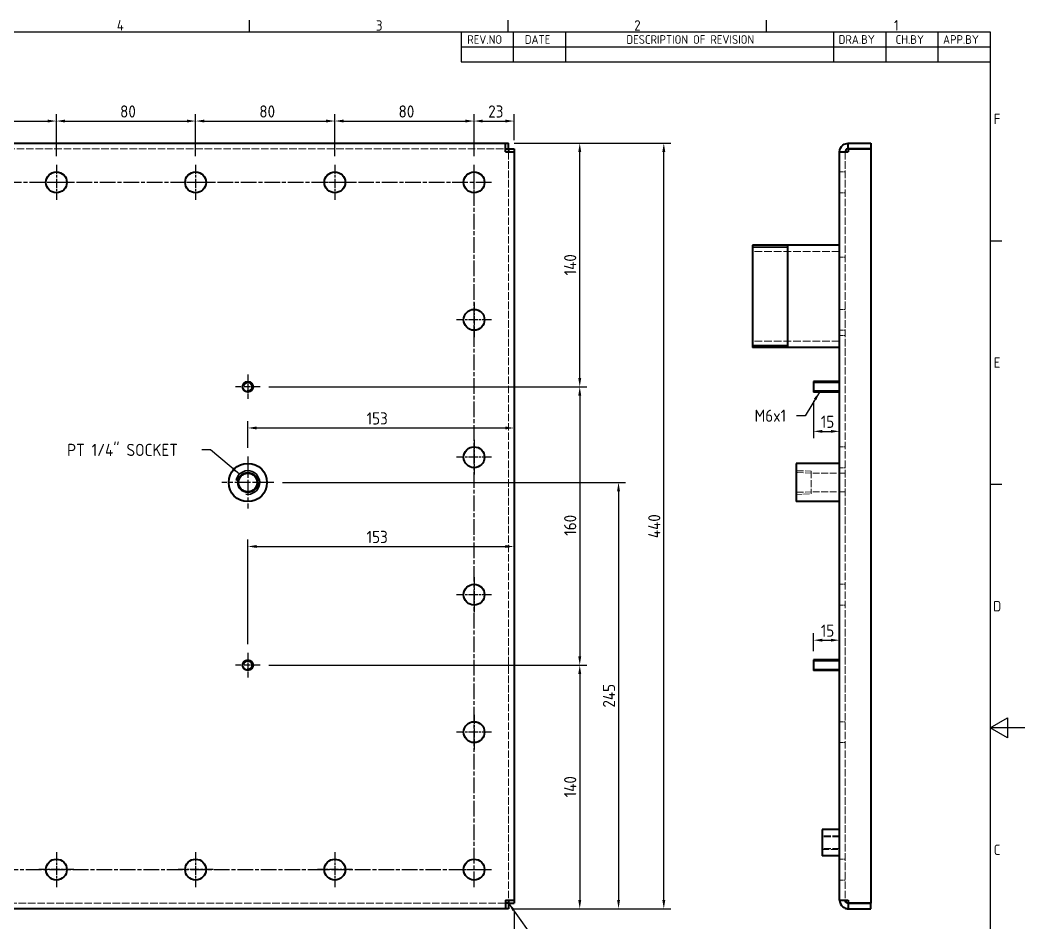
# Model space of a CAD drawing. Header units: millimetres. Extents: x 0 to 1188, y 0 to 840.
# Drawn here: x 611 to 1188, y 308 to 827 of the extents above; entities that cross this region are included whole.
import ezdxf

# ---------------------------------------------------------------- set-up
doc = ezdxf.new("R2010")
doc.units = ezdxf.units.MM
doc.header["$LTSCALE"] = 2
doc.linetypes.add('CHAIN', pattern=[0.3543, 0.2362, -0.0295, 0.0591, -0.0295])
doc.linetypes.add('DASHED', pattern=[0.2067, 0.1654, -0.0413])
doc.layers.get('0').update_dxf_attribs({"color": 3, "lineweight": 25})
for name, color, linetype, lineweight in [('가려진 것(ISO)', 2, 'DASHED', 18), ('가시적인 것(ISO)', 3, 'Continuous', 40), ('가시적인 좁은 것(ISO)', 3, 'Continuous', 35), ('경계(ISO)', 7, 'Continuous', 25), ('기호(ISO)', 5, 'Continuous', 25), ('중심 표식(ISO)', 1, 'Continuous', 25), ('중심선(ISO)', 1, 'Continuous', 25), ('치수(ISO)', 2, 'Continuous', 25)]:
    doc.layers.add(name, color=color, linetype=linetype, lineweight=lineweight)
doc.styles.add('ISO Proportiona M2B', font='isocp.shx')
doc.styles.add('문자 텍스트_M2B', font='isocp.shx')
doc.styles.add('치수 텍스트_PSTEK_POSCO', font='isocp.shx')
doc.dimstyles.new('치수_PSTEK_POSCO', dxfattribs={"dimscale": 2, "dimtxt": 3.5, "dimasz": 2.5, "dimexe": 2, "dimexo": 2.5, "dimgap": 1, "dimtad": 1, "dimrnd": 1e-08, "dimdsep": 46, "dimtxsty": '치수 텍스트_PSTEK_POSCO', "dimcen": 0.09, "dimdle": 10, "dimclrd": 7, "dimclre": 7, "dimclrt": 2, "dimadec": 1, "dimazin": 2, "dimtfac": 1, "dimtmove": 0, "dimatfit": 3, "dimfxl": 0, "dimtolj": 1, "dimlwd": -1, "dimlwe": -1, "dimarcsym": 0})
doc.dimstyles.new('치수_PSTEK_POSCO$7', dxfattribs={"dimscale": 2, "dimtxt": 3.5, "dimasz": 2.5, "dimexe": 2, "dimexo": 2.5, "dimgap": 1, "dimtad": 1, "dimrnd": 1e-08, "dimdsep": 46, "dimtxsty": '치수 텍스트_PSTEK_POSCO', "dimcen": 0.09, "dimdle": 10, "dimclrd": 7, "dimclre": 7, "dimclrt": 2, "dimadec": 1, "dimazin": 2, "dimtfac": 1, "dimtmove": 0, "dimatfit": 3, "dimfxl": 0, "dimtolj": 1, "dimlwd": -1, "dimlwe": -1, "dimarcsym": 0})

# ---------------------------------------------------------------- blocks, each defined once
blk = doc.blocks.new('경계 Default Border')
at = {"layer": '경계(ISO)'}
for p, q in [((371.25, 410), (371.25, 413.4)), ((445.5, 410), (445.5, 413.4)), ((519.75, 410), (519.75, 413.4)), ((584, 350), (587.4, 350)), ((584, 280), (587.4, 280))]:
    blk.add_line(p, q, dxfattribs=at)
at = {"layer": '경계(ISO)', "flags": 128}
for points in [[(10, 10), (10, 410), (584, 410), (584, 10), (10, 10)], [(594, 210), (584, 210), (589, 212.89), (589, 207.11), (584, 210)]]:
    blk.add_lwpolyline(points, dxfattribs=at)
at = {"layer": '경계(ISO)', "color": 2, "char_height": 3, "attachment_point": 7, "style": '문자 텍스트_M2B'}
for s, insert in [('4', (333.1, 410.4)), ('3', (407.54, 410.37)), ('2', (481.75, 410.37)), ('1', (556.36, 410.4)), ('F', (585.04, 383.5)), ('E', (585.04, 313.47)), ('D', (584.88, 243.47)), ('C', (585.04, 173.47))]:
    blk.add_mtext(s, dxfattribs=dict(at, insert=insert))
blk = doc.blocks.new('리비전 내역')
at = {"layer": '기호(ISO)'}
for p, q in [((432, 410), (584, 410)), ((432, 410), (432, 405.72)), ((447, 410), (447, 405.72)), ((462, 410), (462, 405.72)), ((539, 410), (539, 405.72)), ((554, 410), (554, 405.72)), ((569, 410), (569, 405.72)), ((584, 410), (584, 405.72)), ((432, 405.72), (584, 405.72)), ((432, 405.72), (432, 401.44)), ((447, 405.72), (447, 401.44)), ((462, 405.72), (462, 401.44)), ((539, 405.72), (539, 401.44)), ((554, 405.72), (554, 401.44)), ((569, 405.72), (569, 401.44)), ((584, 405.72), (584, 401.44)), ((432, 401.44), (584, 401.44))]:
    blk.add_line(p, q, dxfattribs=at)
at = {"layer": '기호(ISO)', "color": 2, "char_height": 2.5, "attachment_point": 7, "style": 'ISO Proportiona M2B'}
for s, insert in [('REV.NO', (433.79, 406.58)), ('DATE', (450.31, 406.58)), ('DESCRIPTION OF REVISION', (479.51, 406.58)), ('DRA.BY', (540.48, 406.58)), ('CH.BY', (556.86, 406.58)), ('APP.BY', (570.48, 406.58))]:
    blk.add_mtext(s, dxfattribs=dict(at, insert=insert))
blk = doc.blocks.new('*D36')
at = {"layer": 'Defpoints', "color": 0, "transparency": 16777216}
for p in [(631.48, 768.79), (551.48, 743.54), (631.48, 743.54)]:
    blk.add_point(p, dxfattribs=at)
at = {"layer": '치수(ISO)', "color": 7, "transparency": 16777216}
for p, q in [((551.48, 748.54), (551.48, 772.79)), ((556.48, 768.79), (626.48, 768.79)), ((631.48, 748.54), (631.48, 772.79))]:
    blk.add_line(p, q, dxfattribs=at)
for points in [[(556.48, 769.63), (556.48, 767.96), (551.48, 768.79)], [(626.48, 769.63), (626.48, 767.96), (631.48, 768.79)]]:
    blk.add_solid(points, dxfattribs=at)
at = {"layer": '치수(ISO)', "color": 2, "transparency": 16777216, "insert": (588.09, 774.29), "char_height": 7, "attachment_point": 4, "style": '치수 텍스트_PSTEK_POSCO'}
blk.add_mtext('\\A1;80', dxfattribs=at)
blk = doc.blocks.new('*D37')
at = {"layer": 'Defpoints', "color": 0, "transparency": 16777216}
for p in [(711.48, 768.79), (631.48, 743.54), (711.48, 743.54)]:
    blk.add_point(p, dxfattribs=at)
at = {"layer": '치수(ISO)', "color": 7, "transparency": 16777216}
for p, q in [((631.48, 748.54), (631.48, 772.79)), ((636.48, 768.79), (706.48, 768.79)), ((711.48, 748.54), (711.48, 772.79))]:
    blk.add_line(p, q, dxfattribs=at)
for points in [[(636.48, 769.63), (636.48, 767.96), (631.48, 768.79)], [(706.48, 769.63), (706.48, 767.96), (711.48, 768.79)]]:
    blk.add_solid(points, dxfattribs=at)
at = {"layer": '치수(ISO)', "color": 2, "transparency": 16777216, "insert": (668.09, 774.29), "char_height": 7, "attachment_point": 4, "style": '치수 텍스트_PSTEK_POSCO'}
blk.add_mtext('\\A1;80', dxfattribs=at)
blk = doc.blocks.new('*D38')
at = {"layer": 'Defpoints', "color": 0, "transparency": 16777216}
for p in [(791.48, 768.79), (711.48, 743.54), (791.48, 743.54)]:
    blk.add_point(p, dxfattribs=at)
at = {"layer": '치수(ISO)', "color": 7, "transparency": 16777216}
for p, q in [((711.48, 748.54), (711.48, 772.79)), ((716.48, 768.79), (786.48, 768.79)), ((791.48, 748.54), (791.48, 772.79))]:
    blk.add_line(p, q, dxfattribs=at)
for points in [[(716.48, 769.63), (716.48, 767.96), (711.48, 768.79)], [(786.48, 769.63), (786.48, 767.96), (791.48, 768.79)]]:
    blk.add_solid(points, dxfattribs=at)
at = {"layer": '치수(ISO)', "color": 2, "transparency": 16777216, "insert": (748.09, 774.29), "char_height": 7, "attachment_point": 4, "style": '치수 텍스트_PSTEK_POSCO'}
blk.add_mtext('\\A1;80', dxfattribs=at)
blk = doc.blocks.new('*D39')
at = {"layer": 'Defpoints', "color": 0, "transparency": 16777216}
for p in [(871.48, 768.79), (791.48, 743.54), (871.48, 743.54)]:
    blk.add_point(p, dxfattribs=at)
at = {"layer": '치수(ISO)', "color": 7, "transparency": 16777216}
for p, q in [((791.48, 748.54), (791.48, 772.79)), ((796.48, 768.79), (866.48, 768.79)), ((871.48, 748.54), (871.48, 772.79))]:
    blk.add_line(p, q, dxfattribs=at)
for points in [[(796.48, 769.63), (796.48, 767.96), (791.48, 768.79)], [(866.48, 769.63), (866.48, 767.96), (871.48, 768.79)]]:
    blk.add_solid(points, dxfattribs=at)
at = {"layer": '치수(ISO)', "color": 2, "transparency": 16777216, "insert": (828.09, 774.29), "char_height": 7, "attachment_point": 4, "style": '치수 텍스트_PSTEK_POSCO'}
blk.add_mtext('\\A1;80', dxfattribs=at)
blk = doc.blocks.new('*D40')
at = {"layer": 'Defpoints', "color": 0, "transparency": 16777216}
for p in [(894.48, 768.79), (894.48, 752.77), (871.48, 743.54)]:
    blk.add_point(p, dxfattribs=at)
at = {"layer": '치수(ISO)', "color": 7, "transparency": 16777216}
for p, q in [((871.48, 748.54), (871.48, 772.79)), ((876.48, 768.79), (889.48, 768.79)), ((894.48, 757.77), (894.48, 772.79))]:
    blk.add_line(p, q, dxfattribs=at)
for points in [[(876.48, 769.63), (876.48, 767.96), (871.48, 768.79)], [(889.48, 769.63), (889.48, 767.96), (894.48, 768.79)]]:
    blk.add_solid(points, dxfattribs=at)
at = {"layer": '치수(ISO)', "color": 2, "transparency": 16777216, "insert": (879.61, 774.29), "char_height": 7, "attachment_point": 4, "style": '치수 텍스트_PSTEK_POSCO'}
blk.add_mtext('\\A1;23', dxfattribs=at)
blk = doc.blocks.new('*D43')
at = {"layer": 'Defpoints', "color": 0, "transparency": 16777216}
for p in [(748.48, 616.04), (748.48, 456.04), (932.21, 456.04)]:
    blk.add_point(p, dxfattribs=at)
at = {"layer": '치수(ISO)', "color": 7, "transparency": 16777216}
for p, q in [((753.48, 616.04), (936.21, 616.04)), ((932.21, 611.04), (932.21, 461.04)), ((753.48, 456.04), (936.21, 456.04))]:
    blk.add_line(p, q, dxfattribs=at)
for points in [[(931.38, 611.04), (933.05, 611.04), (932.21, 616.04)], [(931.38, 461.04), (933.05, 461.04), (932.21, 456.04)]]:
    blk.add_solid(points, dxfattribs=at)
at = {"layer": '치수(ISO)', "color": 2, "transparency": 16777216, "insert": (926.71, 530.44), "char_height": 7, "attachment_point": 4, "rotation": 90, "style": '치수 텍스트_PSTEK_POSCO'}
blk.add_mtext('\\A1;160', dxfattribs=at)
blk = doc.blocks.new('*D44')
at = {"layer": 'Defpoints', "color": 0, "transparency": 16777216}
for p in [(748.48, 456.04), (891.21, 316.04), (932.21, 316.04)]:
    blk.add_point(p, dxfattribs=at)
at = {"layer": '치수(ISO)', "color": 7, "transparency": 16777216}
for p, q in [((753.48, 456.04), (936.21, 456.04)), ((932.21, 451.04), (932.21, 321.04)), ((896.21, 316.04), (936.21, 316.04))]:
    blk.add_line(p, q, dxfattribs=at)
for points in [[(931.38, 451.04), (933.05, 451.04), (932.21, 456.04)], [(931.38, 321.04), (933.05, 321.04), (932.21, 316.04)]]:
    blk.add_solid(points, dxfattribs=at)
at = {"layer": '치수(ISO)', "color": 2, "transparency": 16777216, "insert": (926.71, 380.09), "char_height": 7, "attachment_point": 4, "rotation": 90, "style": '치수 텍스트_PSTEK_POSCO'}
blk.add_mtext('\\A1;140', dxfattribs=at)
blk = doc.blocks.new('*D45')
at = {"layer": 'Defpoints', "color": 0, "transparency": 16777216}
for p in [(756.48, 561.04), (889.48, 316.04), (954.51, 316.04)]:
    blk.add_point(p, dxfattribs=at)
at = {"layer": '치수(ISO)', "color": 7, "transparency": 16777216}
for p, q in [((761.48, 561.04), (958.51, 561.04)), ((954.51, 556.04), (954.51, 321.04)), ((894.48, 316.04), (958.51, 316.04))]:
    blk.add_line(p, q, dxfattribs=at)
for points in [[(953.67, 556.04), (955.34, 556.04), (954.51, 561.04)], [(953.67, 321.04), (955.34, 321.04), (954.51, 316.04)]]:
    blk.add_solid(points, dxfattribs=at)
at = {"layer": '치수(ISO)', "color": 2, "transparency": 16777216, "insert": (949.01, 431.66), "char_height": 7, "attachment_point": 4, "rotation": 90, "style": '치수 텍스트_PSTEK_POSCO'}
blk.add_mtext('\\A1;245', dxfattribs=at)
blk = doc.blocks.new('*D46')
at = {"layer": 'Defpoints', "color": 0, "transparency": 16777216}
for p in [(894.48, 592.37), (894.48, 592.37), (741.48, 576.04)]:
    blk.add_point(p, dxfattribs=at)
at = {"layer": '치수(ISO)', "color": 7, "transparency": 16777216}
for p, q in [((741.48, 581.04), (741.48, 596.37)), ((746.48, 592.37), (889.48, 592.37))]:
    blk.add_line(p, q, dxfattribs=at)
for points in [[(746.48, 593.21), (746.48, 591.54), (741.48, 592.37)], [(889.48, 593.21), (889.48, 591.54), (894.48, 592.37)]]:
    blk.add_solid(points, dxfattribs=at)
at = {"layer": '치수(ISO)', "color": 2, "transparency": 16777216, "insert": (809.74, 597.87), "char_height": 7, "attachment_point": 4, "style": '치수 텍스트_PSTEK_POSCO'}
blk.add_mtext('\\A1;153', dxfattribs=at)
blk = doc.blocks.new('*D47')
at = {"layer": 'Defpoints', "color": 0, "transparency": 16777216}
for p in [(889.48, 756.04), (932.21, 756.04), (748.48, 616.04)]:
    blk.add_point(p, dxfattribs=at)
at = {"layer": '치수(ISO)', "color": 7, "transparency": 16777216}
for p, q in [((894.48, 756.04), (936.21, 756.04)), ((932.21, 621.04), (932.21, 751.04)), ((753.48, 616.04), (936.21, 616.04))]:
    blk.add_line(p, q, dxfattribs=at)
for points in [[(931.38, 751.04), (933.05, 751.04), (932.21, 756.04)], [(931.38, 621.04), (933.05, 621.04), (932.21, 616.04)]]:
    blk.add_solid(points, dxfattribs=at)
at = {"layer": '치수(ISO)', "color": 2, "transparency": 16777216, "insert": (926.71, 680.09), "char_height": 7, "attachment_point": 4, "rotation": 90, "style": '치수 텍스트_PSTEK_POSCO'}
blk.add_mtext('\\A1;140', dxfattribs=at)
blk = doc.blocks.new('*D48')
at = {"layer": 'Defpoints', "color": 0, "transparency": 16777216}
for p in [(894.48, 524.26), (741.48, 463.04), (894.48, 321.04)]:
    blk.add_point(p, dxfattribs=at)
at = {"layer": '치수(ISO)', "color": 7, "transparency": 16777216}
for p, q in [((741.48, 468.04), (741.48, 528.26)), ((746.48, 524.26), (889.48, 524.26))]:
    blk.add_line(p, q, dxfattribs=at)
for points in [[(746.48, 525.1), (746.48, 523.43), (741.48, 524.26)], [(889.48, 525.1), (889.48, 523.43), (894.48, 524.26)]]:
    blk.add_solid(points, dxfattribs=at)
at = {"layer": '치수(ISO)', "color": 2, "transparency": 16777216, "insert": (809.74, 529.76), "char_height": 7, "attachment_point": 4, "style": '치수 텍스트_PSTEK_POSCO'}
blk.add_mtext('\\A1;153', dxfattribs=at)
blk = doc.blocks.new('*D51')
at = {"layer": 'Defpoints', "color": 0, "transparency": 16777216}
for p in [(891.21, 756.04), (980.51, 756.04), (891.21, 316.04)]:
    blk.add_point(p, dxfattribs=at)
at = {"layer": '치수(ISO)', "color": 7, "transparency": 16777216}
for p, q in [((896.21, 756.04), (984.51, 756.04)), ((980.51, 321.04), (980.51, 751.04)), ((896.21, 316.04), (984.51, 316.04))]:
    blk.add_line(p, q, dxfattribs=at)
for points in [[(979.68, 751.04), (981.34, 751.04), (980.51, 756.04)], [(979.68, 321.04), (981.34, 321.04), (980.51, 316.04)]]:
    blk.add_solid(points, dxfattribs=at)
at = {"layer": '치수(ISO)', "color": 2, "transparency": 16777216, "insert": (975.01, 529.04), "char_height": 7, "attachment_point": 4, "rotation": 90, "style": '치수 텍스트_PSTEK_POSCO'}
blk.add_mtext('\\A1;440', dxfattribs=at)
blk = doc.blocks.new('*D52')
at = {"layer": 'Defpoints', "color": 0, "transparency": 16777216}
for p in [(128.48, 319.31), (894.48, 319.31), (894.48, 246.92)]:
    blk.add_point(p, dxfattribs=at)
at = {"layer": '치수(ISO)', "color": 7, "transparency": 16777216}
for p, q in [((128.48, 314.31), (128.48, 242.92)), ((894.48, 314.31), (894.48, 242.92)), ((133.48, 246.92), (889.48, 246.92))]:
    blk.add_line(p, q, dxfattribs=at)
for points in [[(133.48, 247.75), (133.48, 246.09), (128.48, 246.92)], [(889.48, 247.75), (889.48, 246.09), (894.48, 246.92)]]:
    blk.add_solid(points, dxfattribs=at)
at = {"layer": '치수(ISO)', "color": 2, "transparency": 16777216, "insert": (500.01, 252.42), "char_height": 7, "attachment_point": 4, "style": '치수 텍스트_PSTEK_POSCO'}
blk.add_mtext('\\A1;766', dxfattribs=at)
blk = doc.blocks.new('*D57')
at = {"layer": 'Defpoints', "color": 0, "transparency": 16777216}
for p in [(1066.53, 613.04), (1081.53, 590.44), (1081.53, 590.44)]:
    blk.add_point(p, dxfattribs=at)
at = {"layer": '치수(ISO)', "color": 7, "transparency": 16777216}
for p, q in [((1066.53, 608.04), (1066.53, 586.44)), ((1071.53, 590.44), (1076.53, 590.44))]:
    blk.add_line(p, q, dxfattribs=at)
for points in [[(1071.53, 591.27), (1071.53, 589.6), (1066.53, 590.44)], [(1076.53, 591.27), (1076.53, 589.6), (1081.53, 590.44)]]:
    blk.add_solid(points, dxfattribs=at)
at = {"layer": '치수(ISO)', "color": 2, "transparency": 16777216, "insert": (1070.74, 595.94), "char_height": 7, "attachment_point": 4, "style": '치수 텍스트_PSTEK_POSCO'}
blk.add_mtext('\\A1;15', dxfattribs=at)
blk = doc.blocks.new('*D58')
at = {"layer": 'Defpoints', "color": 0, "transparency": 16777216}
for p in [(1081.53, 470.4), (1081.53, 470.4), (1066.53, 459.04)]:
    blk.add_point(p, dxfattribs=at)
at = {"layer": '치수(ISO)', "color": 7, "transparency": 16777216}
for p, q in [((1066.53, 464.04), (1066.53, 474.4)), ((1071.53, 470.4), (1076.53, 470.4))]:
    blk.add_line(p, q, dxfattribs=at)
for points in [[(1071.53, 471.23), (1071.53, 469.57), (1066.53, 470.4)], [(1076.53, 471.23), (1076.53, 469.57), (1081.53, 470.4)]]:
    blk.add_solid(points, dxfattribs=at)
at = {"layer": '치수(ISO)', "color": 2, "transparency": 16777216, "insert": (1070.74, 475.9), "char_height": 7, "attachment_point": 4, "style": '치수 텍스트_PSTEK_POSCO'}
blk.add_mtext('\\A1;15', dxfattribs=at)

msp = doc.modelspace()

# ---------------------------------------------------------------- linework, layer by layer
at = {"layer": '가려진 것(ISO)', "ltscale": 13.062409}
for p, q in [((133.4831, 752.8443), (889.4831, 752.8443)), ((889.4831, 319.2443), (133.4831, 319.2443))]:
    msp.add_line(p, q, dxfattribs=at)
at = {"layer": '가려진 것(ISO)', "ltscale": 13.001935}
for p, q in [((891.2831, 751.0443), (891.2831, 321.0443)), ((1084.7333, 751.0443), (1084.7333, 321.0443))]:
    msp.add_line(p, q, dxfattribs=at)
at = {"layer": '가려진 것(ISO)', "ltscale": 3.047415}
for p, q in [((1084.7333, 739.5443), (1081.5333, 739.5443)), ((1084.7333, 727.5443), (1081.5333, 727.5443)), ((1084.7333, 690.5443), (1081.5333, 690.5443)), ((1084.7333, 660.5443), (1081.5333, 660.5443)), ((1084.7333, 648.5443), (1081.5333, 648.5443)), ((1084.7333, 645.5443), (1081.5333, 645.5443)), ((1084.7333, 581.5443), (1081.5333, 581.5443)), ((1084.7333, 569.5443), (1081.5333, 569.5443)), ((1084.7333, 502.5443), (1081.5333, 502.5443)), ((1084.7333, 490.5443), (1081.5333, 490.5443)), ((1084.7333, 423.5443), (1081.5333, 423.5443)), ((1084.7333, 411.5443), (1081.5333, 411.5443)), ((1084.7333, 344.5443), (1081.5333, 344.5443)), ((1084.7333, 332.5443), (1081.5333, 332.5443))]:
    msp.add_line(p, q, dxfattribs=at)
at = {"layer": '가려진 것(ISO)', "ltscale": 13.438693}
for p, q in [((1081.5333, 693.7443), (1031.5333, 693.7443)), ((1081.5333, 642.3443), (1031.5333, 642.3443))]:
    msp.add_line(p, q, dxfattribs=at)
at = {"layer": '가려진 것(ISO)', "ltscale": 10.416306}
for p, q in [((1065.1413, 567.5839), (1056.5333, 567.8529)), ((1065.1413, 566.4548), (1056.5333, 566.7238)), ((1065.1413, 555.6338), (1056.5333, 555.3648)), ((1056.5333, 554.2356), (1065.1413, 554.5046))]:
    msp.add_line(p, q, dxfattribs=at)
at = {"layer": '가려진 것(ISO)', "ltscale": 12.424364}
msp.add_line((1065.1413, 567.5839), (1065.1413, 554.5046), dxfattribs=at)
at = {"layer": '가려진 것(ISO)', "ltscale": 11.848089}
for p, q in [((1084.7333, 566.4038), (1065.1413, 566.4038)), ((1084.7333, 555.6848), (1065.1413, 555.6848))]:
    msp.add_line(p, q, dxfattribs=at)
at = {"layer": '가려진 것(ISO)', "ltscale": 12.094824}
for p, q in [((1081.5333, 358.0443), (1071.5333, 358.0443)), ((1081.5333, 357.3678), (1071.5333, 357.3678)), ((1081.5333, 350.7208), (1071.5333, 350.7208)), ((1071.5333, 350.0443), (1081.5333, 350.0443))]:
    msp.add_line(p, q, dxfattribs=at)
at = {"layer": '가시적인 것(ISO)'}
for p, q in [((133.4831, 756.0443), (889.4831, 756.0443)), ((889.4831, 756.0443), (891.2124, 756.0443)), ((889.4831, 752.8443), (891.2124, 752.8443)), ((891.2124, 752.8443), (891.2124, 756.0443)), ((891.2831, 752.7736), (891.2831, 751.0443)), ((891.2831, 752.7736), (894.4831, 752.7736)), ((894.4831, 752.7736), (894.4831, 751.0443)), ((894.4831, 751.0443), (894.4831, 321.0443)), ((1081.5333, 321.0443), (1081.5333, 751.0443)), ((1086.5333, 752.8443), (1086.5333, 756.0443)), ((1086.5333, 756.0443), (1099.5333, 756.0443)), ((1099.5333, 752.8443), (1086.5333, 752.8443)), ((1086.5333, 752.7736), (1086.5333, 751.0443)), ((1086.5333, 752.7736), (1099.5333, 752.7736)), ((1099.5333, 756.0443), (1099.5333, 752.8443)), ((1099.5333, 752.7736), (1099.5333, 319.315)), ((1031.5333, 697.5443), (1031.5333, 638.5443)), ((1081.5333, 697.5443), (1031.5333, 697.5443)), ((1051.5333, 697.5443), (1051.5333, 638.5443)), ((1081.5333, 638.5443), (1031.5333, 638.5443)), ((1066.5333, 619.0443), (1066.5333, 613.0443)), ((1081.5333, 619.0443), (1066.5333, 619.0443)), ((1081.5333, 613.0443), (1066.5333, 613.0443)), ((1056.5333, 572.0443), (1056.5333, 550.0443)), ((1081.5333, 572.0443), (1056.5333, 572.0443)), ((1081.5333, 550.0443), (1056.5333, 550.0443)), ((1066.5333, 459.0443), (1066.5333, 453.0443)), ((1081.5333, 459.0443), (1066.5333, 459.0443)), ((1081.5333, 453.0443), (1066.5333, 453.0443)), ((1071.5333, 361.5443), (1071.5333, 346.5443)), ((1081.5333, 361.5443), (1071.5333, 361.5443)), ((1081.5333, 346.5443), (1071.5333, 346.5443)), ((891.2124, 319.2443), (889.4831, 319.2443)), ((891.2124, 319.2443), (891.2124, 316.0443)), ((891.2831, 321.0443), (891.2831, 319.315)), ((891.2831, 319.315), (894.4831, 319.315)), ((894.4831, 321.0443), (894.4831, 319.315)), ((1086.5333, 321.0443), (1086.5333, 319.315)), ((1086.5333, 319.315), (1099.5333, 319.315)), ((1086.5333, 319.2443), (1086.5333, 316.0443)), ((1099.5333, 319.2443), (1086.5333, 319.2443)), ((1099.5333, 316.0443), (1099.5333, 319.2443)), ((889.4831, 316.0443), (133.4831, 316.0443)), ((891.2124, 316.0443), (889.4831, 316.0443)), ((1086.5333, 316.0443), (1099.5333, 316.0443))]:
    msp.add_line(p, q, dxfattribs=at)
for centre, radius in [((631.4831, 733.5443), 6), ((711.4831, 733.5443), 6), ((791.4831, 733.5443), 6), ((871.4831, 733.5443), 6), ((871.4831, 654.5443), 6), ((741.4831, 616.0443), 3), ((871.4831, 575.5443), 6), ((741.4831, 561.0443), 11), ((741.4831, 561.0443), 5.6795), ((741.4831, 561.0443), 5.4105), ((741.4831, 561.0443), 5.3595), ((871.4831, 496.5443), 6), ((741.4831, 456.0443), 3), ((871.4831, 417.5443), 6), ((631.4831, 338.5443), 6), ((711.4831, 338.5443), 6), ((791.4831, 338.5443), 6), ((871.4831, 338.5443), 6)]:
    msp.add_circle(centre, radius, dxfattribs=at)
for points, knots in [([(889.4831, 751.0443), (889.4831, 752.5497), (889.4831, 754.0391), (889.4831, 754.9711), (889.4831, 755.6598), (889.4831, 755.8905), (889.4831, 756.0443)], [0, 0, 0, 0, 0.57504459, 0.57504459, 0.57504459, 1, 1, 1, 1]), ([(889.4831, 751.0443), (890.9886, 751.0443), (892.478, 751.0443), (893.41, 751.0443), (893.7187, 751.0443), (893.9684, 751.0443), (894.1479, 751.0443)], [0, 0, 0, 0, 0.575044589, 0.575044589, 0.575044589, 0.76555338, 0.76555338, 0.76555338, 0.76555338]), ([(1081.5333, 751.0443), (1081.5333, 752.5497), (1082.2558, 754.0391), (1083.4381, 754.9711), (1084.3119, 755.6598), (1085.4208, 756.0443), (1086.5333, 756.0443)], [0, 0, 0, 0, 0.57504459, 0.57504459, 0.57504459, 1, 1, 1, 1]), ([(1081.5333, 751.0443), (1081.8223, 751.0443), (1082.2558, 751.0443), (1083.4381, 751.0443), (1083.8298, 751.0443), (1084.2681, 751.0443), (1084.7333, 751.0443)], [0, 0, 0, 0, 0.575044589, 0.575044589, 0.575044589, 0.76555338, 0.76555338, 0.76555338, 0.76555338]), ([(1086.5333, 752.8443), (1085.8337, 752.8443), (1085.1542, 752.3961), (1084.8787, 751.753), (1084.7831, 751.5298), (1084.7333, 751.2871), (1084.7333, 751.0443)], [-1, -1, -1, -1, -0.25762063, -0.25762063, -0.25762063, 0, 0, 0, 0]), ([(889.4831, 321.0443), (889.4831, 319.5388), (889.4831, 318.0494), (889.4831, 317.1175), (889.4831, 316.8087), (889.4831, 316.559), (889.4831, 316.3795)], [0, 0, 0, 0, 0.575044589, 0.575044589, 0.575044589, 0.76555338, 0.76555338, 0.76555338, 0.76555338]), ([(889.4831, 321.0443), (890.9886, 321.0443), (892.478, 321.0443), (893.41, 321.0443), (893.7187, 321.0443), (893.9684, 321.0443), (894.1479, 321.0443)], [0, 0, 0, 0, 0.575044589, 0.575044589, 0.575044589, 0.76555338, 0.76555338, 0.76555338, 0.76555338]), ([(1081.5333, 321.0443), (1081.5333, 319.5388), (1082.2558, 318.0494), (1083.4381, 317.1175), (1083.8298, 316.8087), (1084.2681, 316.559), (1084.7333, 316.3795)], [0, 0, 0, 0, 0.575044589, 0.575044589, 0.575044589, 0.76555338, 0.76555338, 0.76555338, 0.76555338]), ([(1081.5333, 321.0443), (1081.8223, 321.0443), (1082.2558, 321.0443), (1083.4381, 321.0443), (1083.8298, 321.0443), (1084.2681, 321.0443), (1084.7333, 321.0443)], [0, 0, 0, 0, 0.575044589, 0.575044589, 0.575044589, 0.76555338, 0.76555338, 0.76555338, 0.76555338]), ([(1086.5333, 319.2443), (1085.8337, 319.2443), (1085.1542, 319.6924), (1084.8787, 320.3356), (1084.7831, 320.5588), (1084.7333, 320.8015), (1084.7333, 321.0443)], [-1, -1, -1, -1, -0.25762063, -0.25762063, -0.25762063, 0, 0, 0, 0])]:
    msp.add_open_spline(points, degree=3, knots=knots, dxfattribs=at)
for points in [[(894.1479, 751.0443), (894.3688, 751.0443), (894.4374, 751.0443), (894.4831, 751.0443)], [(1084.7333, 751.0443), (1085.3059, 751.0443), (1085.9196, 751.0443), (1086.5333, 751.0443)], [(894.1479, 321.0443), (894.3688, 321.0443), (894.4374, 321.0443), (894.4831, 321.0443)], [(1084.7333, 321.0443), (1085.3059, 321.0443), (1085.9196, 321.0443), (1086.5333, 321.0443)], [(889.4831, 316.3795), (889.4831, 316.1586), (889.4831, 316.09), (889.4831, 316.0443)], [(1084.7333, 316.3795), (1085.3059, 316.1586), (1085.9196, 316.0443), (1086.5333, 316.0443)]]:
    msp.add_open_spline(points, degree=3, dxfattribs=at)
at = {"layer": '가시적인 좁은 것(ISO)'}
for p, q in [((1051.5333, 696.3287), (1031.5333, 696.3287)), ((1031.5333, 639.7598), (1051.5333, 639.7598)), ((1081.5333, 618.4453), (1066.5333, 618.4453)), ((1066.5333, 613.6433), (1081.5333, 613.6433)), ((1081.5333, 458.4453), (1066.5333, 458.4453)), ((1066.5333, 453.6433), (1081.5333, 453.6433))]:
    msp.add_line(p, q, dxfattribs=at)
for centre, radius in [((741.4831, 616.0443), 2.401), ((741.4831, 561.0443), 6.8087), ((741.4831, 456.0443), 2.401)]:
    msp.add_arc(centre, radius, 260, 170, dxfattribs=at)
at = {"layer": '중심 표식(ISO)', "linetype": 'CHAIN', "ltscale": 11.111974}
for p, q in [((631.4831, 743.5443), (631.4831, 723.5443)), ((711.4831, 743.5443), (711.4831, 723.5443)), ((791.4831, 743.5443), (791.4831, 723.5443)), ((871.4831, 723.5443), (871.4831, 743.5443)), ((641.4831, 733.5443), (621.4831, 733.5443)), ((721.4831, 733.5443), (701.4831, 733.5443)), ((801.4831, 733.5443), (781.4831, 733.5443)), ((871.4831, 664.5443), (871.4831, 644.5443)), ((881.4831, 654.5443), (861.4831, 654.5443)), ((871.4831, 585.5443), (871.4831, 565.5443)), ((881.4831, 575.5443), (861.4831, 575.5443)), ((871.4831, 506.5443), (871.4831, 486.5443)), ((881.4831, 496.5443), (861.4831, 496.5443)), ((871.4831, 427.5443), (871.4831, 407.5443)), ((881.4831, 417.5443), (861.4831, 417.5443)), ((631.4831, 348.5443), (631.4831, 328.5443)), ((711.4831, 348.5443), (711.4831, 328.5443)), ((791.4831, 348.5443), (791.4831, 328.5443)), ((641.4831, 338.5443), (621.4831, 338.5443)), ((721.4831, 338.5443), (701.4831, 338.5443)), ((801.4831, 338.5443), (781.4831, 338.5443)), ((861.4831, 338.5443), (881.4831, 338.5443))]:
    msp.add_line(p, q, dxfattribs=at)
at = {"layer": '중심 표식(ISO)', "linetype": 'CHAIN', "ltscale": 7.778352}
for p, q in [((741.4831, 623.0443), (741.4831, 609.0443)), ((748.4831, 616.0443), (734.4831, 616.0443)), ((741.4831, 463.0443), (741.4831, 449.0443)), ((748.4831, 456.0443), (734.4831, 456.0443))]:
    msp.add_line(p, q, dxfattribs=at)
at = {"layer": '중심 표식(ISO)', "linetype": 'CHAIN', "ltscale": 19.051651}
for p, q in [((741.4831, 576.0443), (741.4831, 546.0443)), ((756.4831, 561.0443), (726.4831, 561.0443))]:
    msp.add_line(p, q, dxfattribs=at)
at = {"layer": '중심선(ISO)', "linetype": 'CHAIN', "ltscale": 19.051651}
for p, q in [((871.4831, 328.5443), (871.4831, 743.5443)), ((881.4831, 733.5443), (141.4831, 733.5443)), ((141.4831, 338.5443), (881.4831, 338.5443))]:
    msp.add_line(p, q, dxfattribs=at)

# ---------------------------------------------------------------- block references
at = {"xscale": 2, "yscale": 2, "zscale": 2}
msp.add_blockref('경계 Default Border', (0, 0), dxfattribs=at)
at = {"layer": '기호(ISO)', "xscale": 2, "yscale": 2, "zscale": 2}
msp.add_blockref('리비전 내역', (0, 0), dxfattribs=at)

# ---------------------------------------------------------------- texts
at = {"layer": '기호(ISO)', "color": 2, "insert": (1032.6605, 599.4355), "char_height": 7, "width": 22.00211, "attachment_point": 4, "style": '치수 텍스트_PSTEK_POSCO'}
msp.add_mtext('{M6x1}', dxfattribs=at)
at = {"layer": '기호(ISO)', "color": 2, "insert": (637.6409, 579.7673), "char_height": 7, "width": 75.444229, "attachment_point": 4, "line_spacing_factor": 0.6125, "style": '치수 텍스트_PSTEK_POSCO'}
msp.add_mtext('{PT 1/4" SOCKET}', dxfattribs=at)

# ---------------------------------------------------------------- dimensions: what is measured, and where the dimension line sits
at = {"layer": '치수(ISO)', "color": 7}
for base, p1, p2, angle, override, picture, middle in [((631.4831, 768.794), (551.4831, 743.5443), (631.4831, 743.5443), 180, {"dimdec": 2, "dimtp": 0, "dimtm": 0, "dimtdec": 2, "dimtofl": 0, "dimatfit": 1}, '*D36', (591.9412, 768.794)), ((711.4831, 768.794), (631.4831, 743.5443), (711.4831, 743.5443), 180, {"dimdec": 2, "dimtp": 0, "dimtm": 0, "dimtdec": 2, "dimtofl": 0, "dimatfit": 1}, '*D37', (671.9412, 768.794)), ((791.4831, 768.794), (711.4831, 743.5443), (791.4831, 743.5443), 180, {"dimdec": 2, "dimtp": 0, "dimtm": 0, "dimtdec": 2, "dimtofl": 0, "dimatfit": 1}, '*D38', (751.9412, 768.794)), ((871.4831, 768.794), (791.4831, 743.5443), (871.4831, 743.5443), 180, {"dimdec": 2, "dimtp": 0, "dimtm": 0, "dimtdec": 2, "dimtofl": 0, "dimatfit": 1}, '*D39', (831.9412, 768.794)), ((894.4831, 768.794), (871.4831, 743.5443), (894.4831, 752.7736), 180, {"dimdec": 2, "dimtp": 0, "dimtm": 0, "dimtdec": 2, "dimtofl": 0, "dimatfit": 1}, '*D40', (883.6912, 768.794)), ((932.2142, 756.0443), (748.4831, 616.0443), (889.4831, 756.0443), 90, {"dimdec": 2, "dimtp": 0, "dimtm": 0, "dimtdec": 2, "dimtofl": 0, "dimatfit": 1}, '*D47', (932.2142, 686.0443)), ((980.5099, 756.0443), (891.2124, 316.0443), (891.2124, 756.0443), 90, {"dimdec": 2, "dimtp": 0, "dimtm": 0, "dimtdec": 2, "dimtofl": 0, "dimatfit": 1}, '*D51', (980.5099, 536.0443)), ((932.2142, 456.0443), (748.4831, 616.0443), (748.4831, 456.0443), 90, {"dimdec": 2, "dimtp": 0, "dimtm": 0, "dimtdec": 2, "dimtofl": 0, "dimatfit": 1}, '*D43', (932.2142, 536.0443)), ((894.4831, 592.3739), (741.4831, 576.0443), (894.4831, 592.3739), 180, {"dimdec": 2, "dimse2": 1, "dimtp": 0, "dimtm": 0, "dimtdec": 2, "dimtofl": 0, "dimatfit": 1}, '*D46', (815.4831, 592.3739)), ((954.5077, 316.0443), (756.4831, 561.0443), (889.4831, 316.0443), 90, {"dimdec": 2, "dimtp": 0, "dimtm": 0, "dimtdec": 2, "dimtofl": 0, "dimatfit": 1}, '*D45', (954.5077, 438.5443)), ((894.4831, 524.2644), (741.4831, 463.0443), (894.4831, 321.0443), 180, {"dimdec": 2, "dimse2": 1, "dimtp": 0, "dimtm": 0, "dimtdec": 2, "dimtofl": 0, "dimatfit": 1}, '*D48', (815.4831, 524.2644)), ((932.2142, 316.0443), (748.4831, 456.0443), (891.2124, 316.0443), 90, {"dimdec": 2, "dimtp": 0, "dimtm": 0, "dimtdec": 2, "dimtofl": 0, "dimatfit": 1}, '*D44', (932.2142, 386.0443)), ((894.4831, 246.9214), (128.4831, 319.315), (894.4831, 319.315), 180, {"dimdec": 2, "dimtp": 0, "dimtm": 0, "dimtdec": 2, "dimtofl": 0, "dimatfit": 1}, '*D52', (506.4831, 246.9214))]:
    dim = msp.add_linear_dim(base=base, p1=p1, p2=p2, angle=angle, dimstyle='치수_PSTEK_POSCO', override=override, dxfattribs=at)
    dim.commit()
    dim.dimension.update_dxf_attribs({"geometry": picture, "text_midpoint": middle, "dimtype": 160})
for base, p1, p2, picture, middle in [((1081.5333, 590.435), (1066.5333, 613.0443), (1081.5333, 590.435), '*D57', (1074.0333, 590.435)), ((1081.5333, 470.3994), (1066.5333, 459.0443), (1081.5333, 470.3994), '*D58', (1074.0333, 470.3994))]:
    dim = msp.add_linear_dim(base=base, p1=p1, p2=p2, dimstyle='치수_PSTEK_POSCO', override={"dimdec": 2, "dimse2": 1, "dimtp": 0, "dimtm": 0, "dimtdec": 2, "dimtofl": 0, "dimatfit": 1}, dxfattribs=at)
    dim.commit()
    dim.dimension.update_dxf_attribs({"geometry": picture, "text_midpoint": middle, "dimtype": 160})

# ---------------------------------------------------------------- leaders
at = {"layer": '기호(ISO)', "color": 7, "annotation_type": 0, "has_hookline": 1}
for points, hookline_direction, text_width in [([(1070.0515, 613.0443), (1061.6626, 599.4355), (1056.6626, 599.4355)], 1, 17.5), ([(736.6687, 565.8587), (720.0851, 579.7673), (715.0851, 579.7673)], 1, 65.135), ([(891.2831, 319.315), (917.8991, 281.9831), (922.8991, 281.9831)], 0, 70.6879)]:
    msp.add_leader(points, dimstyle='치수_PSTEK_POSCO$7', override={"dimtad": 0}, dxfattribs=dict(at, hookline_direction=hookline_direction, text_width=text_width))

doc.saveas('drawing.dxf')
